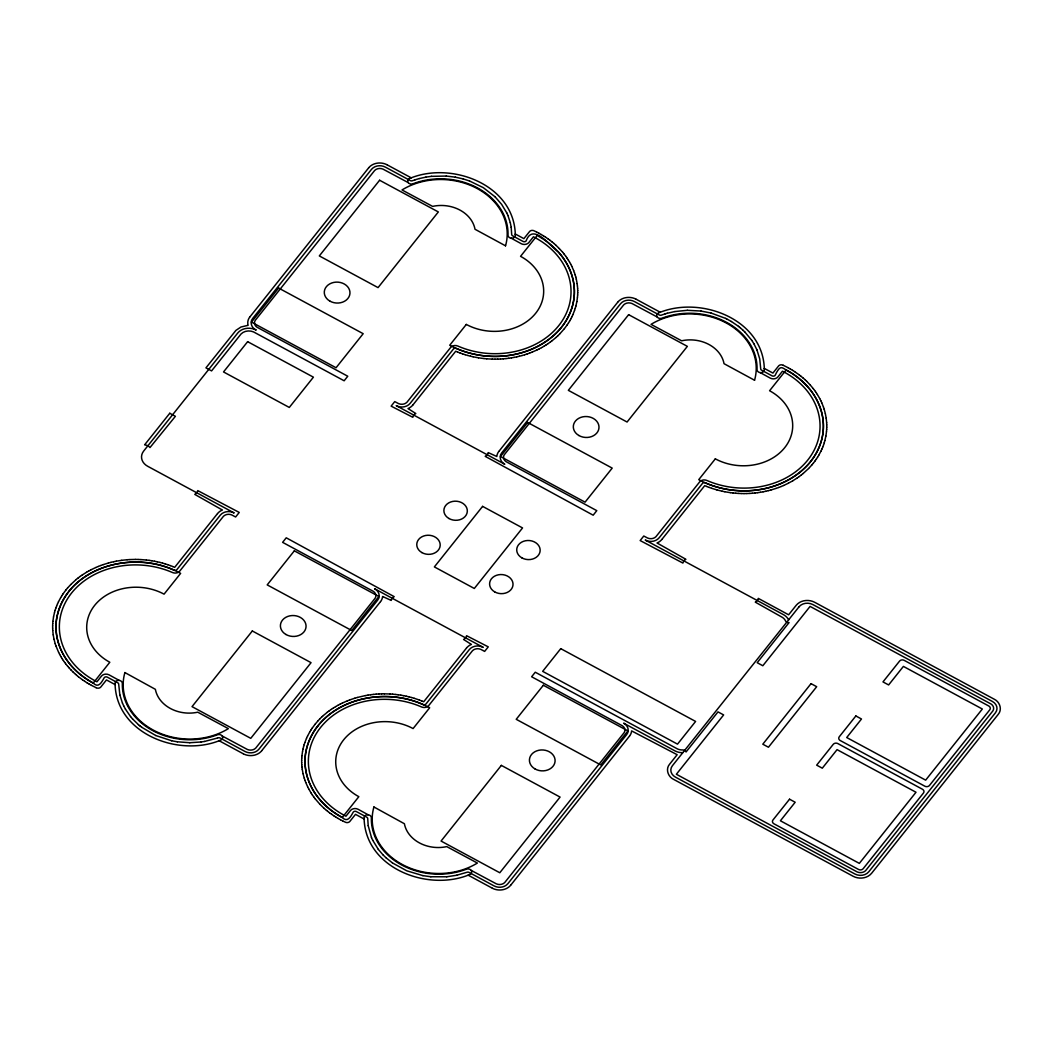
<?xml version="1.0" encoding="UTF-8"?>
<svg xmlns="http://www.w3.org/2000/svg" width="1053" height="1053" viewBox="0 0 1053 1053"><rect width="100%" height="100%" fill="white"/><g stroke="black" fill="none" stroke-linecap="round" stroke-linejoin="round"><path stroke-width="1.5" d="M52.65 625.798L52.729 623.666M301.671 760.213L301.75 758.081M577.636 294.919L577.715 292.787M826.671 429.334L826.75 427.202M52.742 623.547L52.9 621.428M301.763 757.963L301.935 755.843M577.465 297.157L577.636 295.037M826.5 431.572L826.658 429.453M52.913 621.309L53.519 616.966M301.935 755.725L302.54 751.381M577.452 297.275L576.86 301.619M826.487 431.691L825.881 436.034M53.532 616.847L54.493 612.543M302.566 751.263L302.988 749.157M576.833 301.737L575.886 306.041M825.855 436.153L824.907 440.457M303.014 749.038L303.514 746.959M54.519 612.425L55.111 610.358M303.54 746.84L304.133 744.774M575.267 308.226L575.859 306.16M824.288 442.642L824.881 440.575M55.138 610.253L55.809 608.2M304.159 744.668L304.83 742.615M574.556 310.385L575.228 308.332M823.591 444.8L824.262 442.747M55.848 608.081L56.599 606.054M304.87 742.497L306.502 738.35M574.517 310.503L572.885 314.65M822.788 446.946L823.551 444.919M56.651 605.949L57.481 603.935M821.919 449.065L822.748 447.051M57.533 603.83L58.441 601.842M306.555 738.245L307.476 736.258M571.924 316.742L572.845 314.755M820.945 451.158L821.866 449.17M58.494 601.737L60.626 597.749M307.529 736.152L309.648 732.164M570.884 318.809L571.871 316.848M820.892 451.263L818.773 455.251M569.752 320.836L570.818 318.914M60.679 597.643L61.837 595.748M309.714 732.059L310.859 730.163M568.541 322.837L569.686 320.941M817.562 457.252L818.707 455.357M61.903 595.643L63.127 593.774M567.238 324.811L568.475 322.942M310.925 730.058L312.149 728.189M816.272 459.226L817.497 457.357M249.785 317.045L249.337 317.677A5.581 4.554 2.8 0 0 249.14 317.993L248.784 318.638A5.581 4.554 2.8 0 0 248.626 318.967L248.337 319.638A5.581 4.554 2.8 0 0 248.218 319.98L248.021 320.678A5.581 4.554 2.8 0 0 247.942 321.033L247.837 321.744A5.581 4.554 2.8 0 0 247.797 322.1L247.771 322.81A5.581 4.554 2.8 0 0 247.784 323.166L247.837 323.876A5.581 4.554 2.8 0 0 247.889 324.232L248.034 324.943A5.581 4.554 2.8 0 0 248.126 325.298L240.953 327.022L235.938 330.366L205.94 367.866L211.574 370.906L241.098 333.933A10.043 8.187 2.8 0 1 253.549 331.919L344.147 380.778L347.766 376.237L257.011 327.22A6.7 5.462 2.8 0 1 255.208 320.415L374.684 170.454A6.7 5.462 2.8 0 1 382.976 169.112L408.209 182.603M63.193 593.681L65.944 589.956M567.172 324.903L564.421 328.628M380.581 601.539L381.028 600.908A5.581 4.554 2.8 0 0 381.225 600.592L381.594 599.947A5.581 4.554 2.8 0 0 381.752 599.618L382.028 598.946A5.581 4.554 2.8 0 0 382.147 598.604L382.344 597.907A5.581 4.554 2.8 0 0 382.423 597.551L382.542 596.854A5.581 4.554 2.8 0 0 382.568 596.485L391.216 600.421A7.266 5.923 2.8 0 1 394.217 596.656L286.232 537.807L282.612 542.348L373.354 591.365A6.7 5.462 2.8 0 1 375.171 598.17L255.695 748.13A6.7 5.462 2.8 0 1 247.389 749.473L222.17 735.981M498.819 451.461L498.372 452.092A5.581 4.554 2.8 0 0 498.161 452.408L497.806 453.053A5.581 4.554 2.8 0 0 497.648 453.382L497.371 454.054A5.581 4.554 2.8 0 0 497.253 454.396L497.055 455.093A5.581 4.554 2.8 0 0 496.977 455.449L496.858 456.146A5.581 4.554 2.8 0 0 496.832 456.515L488.184 452.579A7.266 5.923 2.8 0 1 485.183 456.344L593.168 515.193L596.788 510.652L506.045 461.635A6.7 5.462 2.8 0 1 504.229 454.83L623.705 304.87A6.7 5.462 2.8 0 1 632.011 303.527L657.23 317.019M312.228 728.097L314.979 724.372M814.89 461.148L816.193 459.319M629.602 735.955L630.049 735.323A5.581 4.554 2.8 0 0 630.26 735.007L630.615 734.362A5.581 4.554 2.8 0 0 630.773 734.033L631.05 733.362A5.581 4.554 2.8 0 0 631.168 733.02L631.366 732.322A5.581 4.554 2.8 0 0 631.445 731.967L631.563 731.256A5.581 4.554 2.8 0 0 631.603 730.9L677.158 754.711L669.59 764.215C665.312 769.072 668.063 776.864 673.63 779.378L853.114 876.254C858.998 879.426 867.251 878.571 871.621 873.266L998.231 714.355C1002.456 709.538 999.81 701.811 994.322 699.258L814.706 602.303C808.822 599.131 800.57 599.986 796.2 605.304L788.631 614.794L758.265 598.367A7.266 5.923 2.8 0 1 755.264 602.132L782.379 617.374A10.043 8.187 2.8 0 1 785.367 620.572L785.472 620.809A3.356 2.738 2.8 0 0 789.052 622.599L757.186 662.692L762.82 665.746L810.086 606.41L991.11 704.049A6.7 5.462 2.8 0 1 992.913 710.854L865.605 870.647A6.7 5.462 2.8 0 1 857.3 871.989L676.368 774.258L723.635 714.921L717.988 711.881L686.043 751.987A3.356 2.738 2.8 0 0 682.594 749.933L682.291 749.947A10.043 8.187 2.8 0 1 677.54 748.973L535.253 672.222L531.633 676.763L622.376 725.78A6.7 5.462 2.8 0 1 624.192 732.585L504.716 882.546A6.7 5.462 2.8 0 1 496.411 883.888L471.191 870.397M813.442 463.044L814.825 461.253M249.903 316.9L368.642 167.861M217.431 513.68L174.68 567.343L172.876 566.593M412.947 404.905L455.699 351.241L457.502 351.992M498.925 451.316L617.663 302.277M261.723 750.723L380.462 601.684M466.453 648.095L423.701 701.759L421.898 701.008M661.968 539.32L704.72 485.657L706.524 486.407M510.758 885.139L629.497 736.1M66.023 589.864L67.471 588.114M564.342 328.72L559.63 334.051M315.058 724.28L318.098 720.713M811.916 464.886L813.364 463.136M368.774 167.717L369.287 167.124A5.581 4.554 2.8 0 1 369.564 166.848L370.143 166.321A5.581 4.554 2.8 0 1 370.445 166.058L371.077 165.584A5.581 4.554 2.8 0 1 371.419 165.36L372.117 164.939A5.581 4.554 2.8 0 1 372.472 164.729L373.21 164.373A5.581 4.554 2.8 0 1 373.591 164.202L374.381 163.899A5.581 4.554 2.8 0 1 374.789 163.755L375.605 163.518A5.581 4.554 2.8 0 1 376.026 163.412L376.869 163.241A5.581 4.554 2.8 0 1 377.29 163.176L378.159 163.07A5.581 4.554 2.8 0 1 378.593 163.031L379.462 163.004A5.581 4.554 2.8 0 1 379.909 163.004L380.778 163.044A5.581 4.554 2.8 0 1 381.225 163.07L382.094 163.176A5.581 4.554 2.8 0 1 382.515 163.254L383.371 163.426A5.581 4.554 2.8 0 1 383.792 163.531L384.621 163.768A5.581 4.554 2.8 0 1 385.029 163.913L385.832 164.215A5.581 4.554 2.8 0 1 386.227 164.386L387.004 164.768M67.563 588.008L70.748 584.547M217.55 513.535L218.076 512.943A5.581 4.554 2.8 0 1 218.34 512.666L218.919 512.14A5.581 4.554 2.8 0 1 219.221 511.89L219.866 511.403A5.581 4.554 2.8 0 1 220.195 511.179L220.893 510.758A5.581 4.554 2.8 0 1 221.248 510.56L221.999 510.192A5.581 4.554 2.8 0 1 222.38 510.021L194.752 494.37A7.266 5.923 2.8 0 0 197.753 490.606L239.242 512.442L235.622 516.984L231.765 514.943A6.7 5.462 2.8 0 0 223.46 516.286L179.681 571.174A5.581 4.554 2.8 0 1 172.6 572.569A8.082 6.581 2.8 0 1 172.231 572.411A77.632 63.272 2.8 0 0 69.656 595.577A77.632 63.272 2.8 0 0 95.033 680.791L96.929 681.791L101.536 676.026A5.581 4.554 2.8 0 1 109.012 674.815L119.134 680.37M412.829 405.05L412.302 405.642A5.581 4.554 2.8 0 1 412.026 405.918L411.447 406.445A5.581 4.554 2.8 0 1 411.144 406.695L410.512 407.182A5.581 4.554 2.8 0 1 410.17 407.406L409.485 407.827A5.581 4.554 2.8 0 1 409.117 408.024L408.38 408.393A5.581 4.554 2.8 0 1 407.998 408.564L415.817 413.526A7.266 5.923 2.8 0 0 412.815 417.291L391.137 406.142L394.743 401.601L398.613 403.641A6.7 5.462 2.8 0 0 406.906 402.299L450.697 347.411A5.581 4.554 2.8 0 1 457.765 346.016A8.082 6.581 2.8 0 1 458.134 346.174A77.632 63.272 2.8 0 0 560.722 323.008A77.632 63.272 2.8 0 0 535.332 237.794L533.437 236.793L528.843 242.559A5.581 4.554 2.8 0 1 521.367 243.769L511.231 238.215M617.795 302.132L618.322 301.54A5.581 4.554 2.8 0 1 618.585 301.263L619.164 300.737A5.581 4.554 2.8 0 1 619.467 300.474L620.112 300A5.581 4.554 2.8 0 1 620.441 299.776L621.138 299.355A5.581 4.554 2.8 0 1 621.494 299.144L622.244 298.789A5.581 4.554 2.8 0 1 622.626 298.618L623.402 298.315A5.581 4.554 2.8 0 1 623.81 298.17L624.626 297.933A5.581 4.554 2.8 0 1 625.048 297.828L625.89 297.657A5.581 4.554 2.8 0 1 626.324 297.591L627.18 297.486A5.581 4.554 2.8 0 1 627.614 297.446L628.496 297.42A5.581 4.554 2.8 0 1 628.931 297.42L629.812 297.459A5.581 4.554 2.8 0 1 630.247 297.486L631.116 297.591A5.581 4.554 2.8 0 1 631.55 297.67L632.392 297.841A5.581 4.554 2.8 0 1 632.814 297.946L633.656 298.183A5.581 4.554 2.8 0 1 634.064 298.328L634.854 298.631A5.581 4.554 2.8 0 1 635.249 298.802L636.025 299.184M261.605 750.868L261.078 751.46A5.581 4.554 2.8 0 1 260.802 751.737L260.236 752.263A5.581 4.554 2.8 0 1 259.933 752.526L259.288 753A5.581 4.554 2.8 0 1 258.959 753.224L258.261 753.645A5.581 4.554 2.8 0 1 257.906 753.856L257.156 754.211A5.581 4.554 2.8 0 1 256.774 754.382L255.984 754.685A5.581 4.554 2.8 0 1 255.589 754.83L254.773 755.067A5.581 4.554 2.8 0 1 254.352 755.172L253.51 755.343A5.581 4.554 2.8 0 1 253.075 755.409L252.22 755.514A5.581 4.554 2.8 0 1 251.772 755.554L250.904 755.58A5.581 4.554 2.8 0 1 250.469 755.58L249.587 755.541A5.581 4.554 2.8 0 1 249.153 755.514L248.284 755.409A5.581 4.554 2.8 0 1 247.85 755.33L246.994 755.159A5.581 4.554 2.8 0 1 246.573 755.054L245.744 754.817A5.581 4.554 2.8 0 1 245.336 754.672L244.533 754.369A5.581 4.554 2.8 0 1 244.151 754.198L243.361 753.816M466.571 647.95L467.098 647.358A5.581 4.554 2.8 0 1 467.374 647.082L467.953 646.555A5.581 4.554 2.8 0 1 468.256 646.305L468.888 645.818A5.581 4.554 2.8 0 1 469.217 645.594L469.914 645.173A5.581 4.554 2.8 0 1 470.283 644.976L471.02 644.607A5.581 4.554 2.8 0 1 471.402 644.436L463.583 639.474A7.266 5.923 2.8 0 0 466.584 635.709L488.263 646.858L484.643 651.399L480.787 649.359A6.7 5.462 2.8 0 0 472.494 650.701L428.703 705.589A5.581 4.554 2.8 0 1 421.621 706.984A8.082 6.581 2.8 0 1 421.253 706.826A77.632 63.272 2.8 0 0 318.677 729.992A77.632 63.272 2.8 0 0 344.055 815.206L345.963 816.207L350.557 810.441A5.581 4.554 2.8 0 1 358.033 809.23L368.155 814.785M661.85 539.465L661.323 540.057A5.581 4.554 2.8 0 1 661.047 540.334L660.468 540.86A5.581 4.554 2.8 0 1 660.165 541.11L659.533 541.597A5.581 4.554 2.8 0 1 659.204 541.821L658.507 542.242A5.581 4.554 2.8 0 1 658.138 542.44L657.401 542.808A5.581 4.554 2.8 0 1 657.019 542.979L685.898 559.301A7.266 5.923 2.8 0 0 682.897 563.065L640.158 540.558L643.778 536.016L647.634 538.057A6.7 5.462 2.8 0 0 655.927 536.714L699.718 481.826A5.581 4.554 2.8 0 1 706.8 480.431A8.082 6.581 2.8 0 1 707.168 480.589A77.632 63.272 2.8 0 0 809.744 457.423A77.632 63.272 2.8 0 0 784.367 372.209L782.458 371.209L777.956 376.869A5.581 4.554 2.8 0 1 770.388 378.185L760.266 372.63M811.837 464.992L808.651 468.453M510.626 885.283L510.1 885.876A5.581 4.554 2.8 0 1 509.836 886.152L509.257 886.679A5.581 4.554 2.8 0 1 508.954 886.942L508.309 887.416A5.581 4.554 2.8 0 1 507.98 887.64L507.283 888.061A5.581 4.554 2.8 0 1 506.927 888.271L506.177 888.627A5.581 4.554 2.8 0 1 505.795 888.798L505.019 889.101A5.581 4.554 2.8 0 1 504.611 889.245L503.795 889.482A5.581 4.554 2.8 0 1 503.373 889.588L502.531 889.759A5.581 4.554 2.8 0 1 502.097 889.824L501.241 889.93A5.581 4.554 2.8 0 1 500.807 889.969L499.925 889.996A5.581 4.554 2.8 0 1 499.491 889.996L498.609 889.956A5.581 4.554 2.8 0 1 498.174 889.93L497.306 889.824A5.581 4.554 2.8 0 1 496.871 889.746L496.029 889.574A5.581 4.554 2.8 0 1 495.608 889.469L494.765 889.232A5.581 4.554 2.8 0 1 494.357 889.087L493.567 888.785A5.581 4.554 2.8 0 1 493.173 888.614L492.396 888.232M318.19 720.621L319.77 718.949M70.841 584.454L76.185 579.545M557.879 335.762L559.538 334.143M319.862 718.857L321.52 717.238M808.559 468.546L803.215 473.455M556.076 337.421L557.787 335.854M321.613 717.146L323.324 715.579M555.971 337.513L552.246 340.606M323.429 715.487L327.154 712.394M76.277 579.453L78.119 577.979M801.267 475.021L803.11 473.547M78.225 577.9L80.133 576.465M550.245 342.12L552.141 340.685M327.259 712.315L329.155 710.88M799.266 476.535L801.162 475.1M80.239 576.386L82.2 575.017M548.165 343.568L550.127 342.199M329.26 710.801L331.221 709.432M797.2 477.983L799.161 476.614M82.318 574.938L86.517 572.279M546.046 344.976L548.06 343.647M331.34 709.353L333.353 708.024M797.082 478.062L792.883 480.721M543.861 346.305L545.928 345.042M333.472 707.958L335.538 706.695M86.622 572.2L88.755 570.989M541.624 347.595L543.743 346.384M335.657 706.616L337.776 705.405M792.764 480.8L788.355 483.222M88.873 570.923L91.032 569.778M539.333 348.806L541.505 347.661M337.895 705.339L340.066 704.194M91.163 569.712L95.757 567.528M537.004 349.965L539.215 348.872M340.185 704.128L342.396 703.035M788.236 483.288L783.643 485.472M536.872 350.03L532.186 352.084M342.528 702.97L347.214 700.916M95.889 567.475L98.192 566.501M781.208 486.499L783.511 485.525M529.712 353.045L532.055 352.136M98.324 566.448L100.654 565.54M778.733 487.46L781.076 486.552M347.345 700.864L349.688 699.955M217.431 738.061L217.958 737.877A2.238 1.816 2.8 0 1 220.103 738.021L244.98 751.46C249.416 753.856 255.616 753.211 258.906 749.21L377.645 600.171C380.857 596.524 378.804 590.654 374.605 588.759L483.195 647.371C478.786 644.976 472.6 645.607 469.296 649.583L425.978 703.957A2.238 1.816 2.8 0 1 423.056 704.536C380.673 684.779 316.519 701.746 305.87 751.75C303.001 767.045 307.437 783.142 316.611 795.541C320.849 801.346 326.022 806.453 331.748 810.771C335.078 813.258 338.579 815.496 342.238 817.47C347.424 822.775 350.412 817.26 353.281 812.074A2.238 1.816 2.8 0 1 356.362 811.573L366.707 817.154A2.238 1.816 2.8 0 1 367.734 818.721L368.208 825.697M527.211 353.94L529.58 353.097M100.785 565.487L103.168 564.645M776.232 488.355L778.601 487.513M349.82 699.903L354.743 698.231M217.418 738.061L204.493 741.457M415.027 179.813L412.421 180.721A2.238 1.816 2.8 0 1 410.275 180.563L385.385 167.124C380.975 164.742 374.789 165.374 371.498 169.349L252.72 318.414C249.35 322.244 251.785 328.312 256.208 330.063A13.399 10.925 2.8 0 0 237.702 333.064L143.642 451.105A13.399 10.925 2.8 0 0 147.696 466.282L234.161 512.956C229.751 510.573 223.578 511.192 220.274 515.167L176.957 569.541A2.238 1.816 2.8 0 1 174.021 570.121C131.296 549.811 65.299 568.133 56.507 619.48C54.374 634.13 58.85 649.306 67.589 661.126C71.828 666.931 76.987 672.038 82.726 676.355C86.043 678.843 89.558 681.08 93.217 683.055C98.403 688.359 101.391 682.844 104.26 677.658A2.238 1.816 2.8 0 1 107.34 677.158L117.686 682.739A2.238 1.816 2.8 0 1 118.713 684.305L119.858 694.98M524.657 354.769L527.066 353.979M103.299 564.605L108.288 563.065M776.1 488.395L771.112 489.935M415.04 179.813L419.291 178.562M665.114 313.899L661.442 315.123A2.238 1.816 2.8 0 1 659.296 314.979L634.406 301.54C629.997 299.157 623.81 299.789 620.52 303.764L501.754 452.829C498.517 456.502 500.596 462.346 504.782 464.241L396.204 405.629C400.627 408.024 406.84 407.379 410.13 403.378L453.422 349.043A2.238 1.816 2.8 0 1 456.344 348.464C489.092 362.759 531.12 358.073 556.958 332.34C568.436 320.889 575.425 304.659 574.28 288.325C573.464 274.82 567.383 261.973 558.353 251.996C550.416 246.389 532.844 222.209 526.118 240.926A2.238 1.816 2.8 0 1 523.025 241.427L512.693 235.846A2.238 1.816 2.8 0 1 511.666 234.279L511.192 227.303M665.127 313.886L667.247 313.267M522.077 355.519L524.526 354.808M354.874 698.192L357.309 697.481M667.26 313.267L674.907 311.543M519.471 356.204L521.946 355.559M108.433 563.026L110.894 562.381M768.493 490.619L770.967 489.974M357.454 697.441L365.22 695.625M419.318 178.562L425.873 177.128M516.839 356.822L519.34 356.243M111.039 562.341L113.54 561.762M765.86 491.238L768.361 490.659M456.831 875.214L466.979 872.279A2.238 1.816 2.8 0 1 469.125 872.437L494.015 885.876C498.438 888.271 504.65 887.626 507.928 883.612L626.667 734.586C629.878 730.94 627.838 725.056 623.639 723.174L674.868 750.828A13.399 10.925 2.8 0 0 682.357 752.684L682.818 752.658M456.818 875.227L446.788 876.78M514.167 357.375L516.694 356.862M113.671 561.723L116.199 561.21M763.201 491.79L765.715 491.277M511.495 357.849L514.035 357.401M116.343 561.183L121.582 560.341M760.516 492.264L763.056 491.817M365.365 695.599L367.905 695.151M425.899 177.128L431.48 176.338M674.92 311.543L687.319 310.306M204.479 741.457L201.136 741.983M508.783 358.244L511.35 357.875M757.805 492.659L760.371 492.277M368.05 695.125L370.617 694.756M201.123 741.983L189.79 742.72M506.059 358.573L508.638 358.27M121.727 560.314L127.044 559.748M755.093 492.988L757.66 492.686M370.761 694.73L373.328 694.427M431.493 176.338L446.288 176.062M503.334 358.836L505.914 358.586M752.355 493.252L754.948 493.001M373.473 694.414L376.066 694.164M446.762 876.78L430.835 876.754M500.583 359.02L503.189 358.849M749.618 493.436L752.211 493.265M127.189 559.735L129.782 559.564M376.211 694.151L378.804 693.98M497.832 359.126L500.438 359.02M746.853 493.541L749.46 493.436M129.927 559.564L135.297 559.419M378.962 693.98L381.568 693.874M687.333 310.306L700.982 311.043M495.081 359.165L497.687 359.126M744.102 493.581L746.709 493.541M381.712 693.874L384.319 693.835M189.777 742.72L177.286 741.786M492.317 359.126L494.936 359.165M741.338 493.541L743.958 493.581M135.442 559.419L138.048 559.459M384.463 693.835L389.834 693.993M492.172 359.112L486.815 358.823M738.587 493.423L741.194 493.528M138.193 559.472L140.812 559.577M735.836 493.238L738.443 493.423M140.957 559.577L146.314 560.025M389.979 693.993L392.585 694.177M446.301 176.062L455.33 177.154M484.064 358.56L486.67 358.81M733.085 492.975L735.692 493.225M392.73 694.19L395.336 694.44M430.822 876.754L422.937 875.635M483.919 358.546L478.602 357.836M730.348 492.646L732.941 492.962M146.459 560.038L149.039 560.354M395.48 694.453L398.073 694.769M701.008 311.056L711.012 313.031M730.203 492.633L724.925 491.764M149.184 560.367L151.764 560.749M398.218 694.783L400.798 695.164M177.273 741.786L171.692 740.772M478.457 357.809L473.205 356.809M151.908 560.775L154.475 561.236M400.93 695.191L403.496 695.651M455.357 177.167L463.07 178.905M422.924 875.635L406.8 870.818L392.493 862.96M722.24 491.224L724.78 491.738M154.62 561.262L157.16 561.775M403.641 695.678L406.182 696.191M171.678 740.759L155.739 735.52M470.546 356.19L473.073 356.77M722.095 491.185L716.922 489.908M157.305 561.815L159.832 562.394M406.326 696.23L408.854 696.81M467.901 355.493L470.401 356.151M159.964 562.434L162.478 563.092M408.998 696.849L411.499 697.507M711.025 313.031L725.662 318.414M463.096 178.905L469.493 180.971M465.281 354.743L467.756 355.453M716.79 489.869L711.723 488.329M162.61 563.131L165.084 563.842M411.631 697.547L414.105 698.257M462.701 353.913L465.15 354.69M165.229 563.895L167.677 564.671M414.25 698.31L419.252 699.982M460.148 353.018L462.57 353.861M709.169 487.421L711.591 488.276M167.809 564.724L170.217 565.579M469.506 180.971L483.314 187.671L494.989 196.74M457.634 352.044L460.016 352.966M706.655 486.46L709.038 487.381M170.362 565.619L172.745 566.54M419.384 700.034L421.766 700.956M783.182 365.246L782.84 365.101A3.356 2.738 2.8 0 0 778.641 365.904L772.928 373.065L764.32 368.418M96.218 687.754L96.613 687.912A3.356 2.738 2.8 0 0 100.759 687.096L106.471 679.935L115.08 684.582M155.726 735.507L141.747 727.294M536.543 231.989L533.818 230.686A3.356 2.738 2.8 0 0 529.62 231.489L523.894 238.649L515.299 234.003M783.3 365.312L787.92 367.629M96.086 687.688L91.479 685.371M342.857 821.011L345.634 822.327A3.356 2.738 2.8 0 0 349.78 821.511L355.493 814.351L364.101 818.997M725.675 318.427L726.636 318.901M726.662 318.914L731.414 321.52M536.675 232.055L538.886 233.213M340.501 819.787L342.725 820.945M387.188 164.86L411.289 177.865M636.223 299.276L660.31 312.28M219.09 740.72L243.177 753.724M468.111 875.135L492.199 888.14M788.039 367.694L790.211 368.905M539.018 233.279L541.189 234.503M338.21 818.497L340.382 819.721M89.176 684.095L91.361 685.306M790.329 368.984L792.461 370.248M541.308 234.569L543.44 235.833M335.96 817.167L338.092 818.431M86.938 682.752L89.057 684.016M731.44 321.534L738.495 326.351M792.58 370.327L794.66 371.656M543.559 235.911L545.625 237.241M333.762 815.759L335.841 817.089M84.74 681.344L86.82 682.673M794.765 371.735L798.872 374.618M545.744 237.32L547.771 238.702M331.629 814.298L333.656 815.68M82.608 679.883L84.622 681.265M392.479 862.947L385.924 857.682M547.876 238.781L549.85 240.202M329.55 812.798L331.511 814.219M82.489 679.817L78.501 676.816M141.734 727.281L140.075 725.991M798.977 374.71L800.885 376.184M549.956 240.295L551.864 241.769M327.536 811.231L329.444 812.705M738.508 326.364L739.324 327.009M739.338 327.009L740.141 327.667M140.062 725.991L138.456 724.661M800.991 376.276L802.847 377.803M551.969 241.861L553.825 243.388M325.574 809.612L327.43 811.139M76.553 675.197L78.396 676.724M740.141 327.68L743.26 330.431M138.443 724.648L132.533 718.896M802.952 377.895L804.742 379.475M553.931 243.48L555.721 245.059M323.679 807.941L325.469 809.52M74.658 673.525L76.448 675.105M385.911 857.682L382.963 854.799M804.834 379.567L806.572 381.199M555.813 245.152L559.301 248.547M323.587 807.848L320.099 804.453M72.828 671.801L74.552 673.433M743.273 330.445L744.747 331.879M495.002 196.74L501.649 204.387L506.717 212.811M806.664 381.291L810.007 384.766M71.078 670.037L72.736 671.709M744.761 331.892L751.829 340.435M382.95 854.799L378.343 849.416M559.393 248.64L562.592 252.207M320.007 804.36L315.255 798.911M69.393 668.234L70.985 669.945M132.533 718.883L130.559 716.58M810.099 384.858L813.166 388.504M67.774 666.378L69.301 668.142M562.684 252.299L564.132 254.089M66.234 664.496L67.695 666.286M130.546 716.566L125.478 709.222M813.245 388.61L814.627 390.439M564.211 254.194L565.606 256.024M313.794 796.976L315.176 798.806M64.773 662.561L66.155 664.39M378.33 849.402L372.67 840.189M814.706 390.545L816.009 392.414M565.672 256.129L566.988 257.998M312.412 795.002L313.715 796.871M63.391 660.586L64.694 662.455M751.829 340.448L753.922 343.778M816.088 392.519L817.325 394.414M567.054 258.103L568.291 259.999M311.096 793.001L312.333 794.897M62.074 658.586L63.312 660.481M817.391 394.52L819.695 398.508M568.357 260.104L569.528 262.026M311.03 792.896L308.726 788.908M60.85 656.559L62.009 658.48M753.922 343.791L756.936 349.872M125.465 709.209L123.649 705.773M569.581 262.144L570.673 264.092M59.705 654.492L60.784 656.44M819.747 398.626L820.761 400.601M570.726 264.211L571.74 266.185M307.66 786.815L308.674 788.789M58.639 652.399L59.639 654.374M506.73 212.824L507.915 215.457M372.67 840.176L371.485 837.543M123.649 705.76L122.464 703.128M820.813 400.719L821.735 402.72M788.605 619.888L788.434 619.533A13.399 10.925 2.8 0 0 783.393 614.623L645.226 540.044C649.648 542.44 655.861 541.795 659.152 537.793L702.443 483.459A2.238 1.816 2.8 0 1 705.378 482.879C738.114 497.174 780.141 492.488 805.993 466.755C817.457 455.304 824.446 439.075 823.301 422.74C822.485 409.235 816.404 396.376 807.375 386.412C802.478 380.989 796.752 376.316 790.553 372.459C782.05 368.629 781.129 362.719 775.14 375.342A2.238 1.816 2.8 0 1 772.06 375.842L761.714 370.261A2.238 1.816 2.8 0 1 760.687 368.695L759.74 358.941L756.936 349.886M571.792 266.304L573.609 270.45M307.608 786.696L305.791 782.55M58.586 652.281L55.954 645.963M821.788 402.838L823.446 407.037M507.915 215.47L510.297 222.683M371.485 837.53L368.208 825.71M122.451 703.114L119.858 694.993M573.648 270.568L574.411 272.622M304.975 780.378L305.739 782.432M823.485 407.142L824.17 409.222M574.451 272.727L575.135 274.807M304.264 778.193L304.936 780.273M55.23 643.778L55.914 645.858M824.196 409.327L825.341 413.632M575.175 274.912L575.767 277.005M304.225 778.088L303.08 773.784M55.204 643.673L54.058 639.368M575.807 277.123L576.32 279.216M510.297 222.696L511.192 227.29M825.368 413.75L826.171 418.094M576.346 279.335L577.149 283.678M303.053 773.665L302.25 769.322M54.019 639.25L53.229 634.906M826.184 418.212L826.644 422.582M577.162 283.797L577.426 285.929M301.974 767.071L302.237 769.203M53.203 634.788L52.755 630.418M577.439 286.047L577.61 288.167M301.777 764.833L301.961 766.953M826.644 422.701L826.737 424.833M577.623 288.285L577.715 290.417M301.684 762.583L301.777 764.715M52.663 628.167L52.755 630.299M826.737 424.951L826.75 427.084M577.715 290.536L577.728 292.668M301.671 760.332L301.684 762.464M52.65 625.916L52.65 628.049M115.08 684.174C116.422 734.086 179.115 757.647 220.617 740.154A3.633 2.962 2.8 0 0 222.341 736.244A3.633 2.962 2.8 0 0 217.497 734.757A66.194 53.953 2.8 0 1 122.345 683.41A3.633 2.962 2.8 0 0 118.778 680.343A3.633 2.962 2.8 0 0 115.093 683.2L115.08 684.174M364.101 818.589C365.444 868.501 428.137 892.062 469.651 874.569A3.633 2.962 2.8 0 0 471.362 870.66A3.633 2.962 2.8 0 0 466.518 869.173A66.194 53.953 2.8 0 1 371.367 817.826A3.633 2.962 2.8 0 0 367.8 814.759A3.633 2.962 2.8 0 0 364.127 817.615L364.101 818.589M515.299 234.358L515.272 235.385A3.633 2.962 2.8 0 1 511.587 238.241A3.633 2.962 2.8 0 1 508.02 235.174A66.194 53.953 2.8 0 0 412.868 183.814A3.633 2.962 2.8 0 1 408.037 182.34A3.633 2.962 2.8 0 1 409.749 178.431C451.25 160.951 513.903 184.472 515.299 234.358M764.32 368.774L764.294 369.8A3.633 2.962 2.8 0 1 760.621 372.657A3.633 2.962 2.8 0 1 757.041 369.59A66.194 53.953 2.8 0 0 661.889 318.23A3.633 2.962 2.8 0 1 657.059 316.756A3.633 2.962 2.8 0 1 658.77 312.846C700.271 295.366 762.925 318.888 764.32 368.774M124.899 672.564L124.846 672.762A65.339 53.255 2.8 0 0 153.212 730.058A65.339 53.255 2.8 0 0 228.369 728.637L197.753 712.197A33.512 27.312 2.8 0 1 155.37 689.32L124.899 672.564M505.532 245.823L475.008 229.264A33.512 27.312 2.8 0 0 432.612 206.388L402.009 189.948A65.339 53.255 2.8 0 1 477.154 188.526A65.339 53.255 2.8 0 1 505.532 245.823M373.92 806.98L373.868 807.177A65.339 53.255 2.8 0 0 402.246 864.474A65.339 53.255 2.8 0 0 477.391 863.052L446.775 846.612A33.512 27.312 2.8 0 1 404.391 823.736L373.92 806.98M754.553 380.238L724.03 363.68A33.512 27.312 2.8 0 0 681.646 340.803L651.03 324.363A65.339 53.255 2.8 0 1 726.175 322.942A65.339 53.255 2.8 0 1 754.553 380.238M169.77 413.263L144.603 444.853A7.266 5.923 2.8 0 1 149.987 447.551L175.403 416.304L169.77 413.263M278.597 288.048L251.47 322.1L336.052 367.747L363.18 333.696L278.597 288.048M247.639 341.672L223.526 371.946L289.299 407.445L313.412 377.171L247.639 341.672M379.606 180.247L319.322 255.918L378.053 287.614L438.338 211.943L379.606 180.247M68.814 591.417L68.8 591.444A80.976 66.01 2.8 0 0 93.23 683.068L109.802 662.258A50.268 40.975 2.8 0 1 94.652 605.383A50.268 40.975 2.8 0 1 164.071 594.155L180.642 573.345A80.976 66.01 2.8 0 0 68.814 591.431M466.308 324.429L449.723 345.239A80.976 66.01 2.8 0 0 561.565 327.154A80.976 66.01 2.8 0 0 537.148 235.517L520.564 256.327A50.268 40.975 2.8 0 1 535.727 313.202A50.268 40.975 2.8 0 1 466.308 324.429M294.327 550.837L267.199 584.889L351.768 630.536L378.896 596.485L294.327 550.837M252.325 630.971L192.028 706.642L250.759 738.337L311.056 662.666L252.325 630.971M527.632 422.464L500.491 456.515L585.073 502.163L612.201 468.111L527.632 422.464M628.628 314.663L568.344 390.334L627.075 422.029L687.359 346.358L628.628 314.663M482.603 506.375L434.376 566.909L474.311 588.469L522.551 527.935L482.603 506.375M317.848 725.833L317.822 725.859A80.976 66.01 2.8 0 0 342.251 817.483L358.836 796.673A50.268 40.975 2.8 0 1 343.673 739.798A50.268 40.975 2.8 0 1 413.092 728.571L429.677 707.761A80.976 66.01 2.8 0 0 317.835 725.846M560.749 648.648L542.664 671.353L677.513 744.142L695.599 721.437L560.749 648.648M715.329 458.845L698.744 479.655A80.976 66.01 2.8 0 0 810.586 461.569A80.976 66.01 2.8 0 0 786.17 369.932L769.585 390.742A50.268 40.975 2.8 0 1 784.748 447.617A50.268 40.975 2.8 0 1 715.329 458.845M543.348 685.253L516.22 719.304L600.789 764.952L627.93 730.9L543.348 685.253M501.346 765.386L441.062 841.057L499.793 872.753L560.078 797.082L501.346 765.386M799.016 606.818L672.406 765.728A10.056 8.2 2.8 0 0 675.434 777.114L854.918 873.99A10.056 8.2 2.8 0 0 868.804 871.739L995.414 712.828A10.056 8.2 2.8 0 0 992.387 701.456L812.89 604.58A10.056 8.2 2.8 0 0 799.016 606.818M811.034 683.647L762.806 744.195L768.44 747.235L816.68 686.701L811.034 683.647M789.539 799.201L772.955 820.011A3.356 2.738 2.8 0 0 773.968 823.801L858.537 869.449A3.356 2.738 2.8 0 0 863.17 868.699L923.455 793.027A3.356 2.738 2.8 0 0 922.441 789.237L837.872 743.589A3.356 2.738 2.8 0 0 833.239 744.339L816.667 765.149L822.301 768.19L837.069 749.644L916.005 792.251L859.34 863.381L780.405 820.774L795.173 802.241L789.539 799.201M855.852 715.961L839.267 736.771A3.356 2.738 2.8 0 0 840.281 740.562L924.863 786.209A3.356 2.738 2.8 0 0 929.483 785.459L989.781 709.788A3.356 2.738 2.8 0 0 988.767 705.997L904.185 660.349A3.356 2.738 2.8 0 0 899.565 661.1L882.98 681.91L888.627 684.95L903.395 666.404L982.331 709.011L925.653 780.141L846.717 737.534L861.486 719.002L855.852 715.961M421.832 552.562A11.728 9.556 2.8 0 0 440.167 545.744A11.728 9.556 2.8 0 0 423.451 536.082A11.728 9.556 2.8 0 0 421.832 552.562M448.96 518.51A11.728 9.556 2.8 0 0 467.295 511.692A11.728 9.556 2.8 0 0 450.579 502.018A11.728 9.556 2.8 0 0 448.96 518.51M494.66 591.865A11.728 9.556 2.8 0 0 512.995 585.06A11.728 9.556 2.8 0 0 496.279 575.386A11.728 9.556 2.8 0 0 494.66 591.865M521.788 557.814A11.728 9.556 2.8 0 0 540.123 551.009A11.728 9.556 2.8 0 0 523.407 541.334A11.728 9.556 2.8 0 0 521.788 557.814M329.852 301.092A12.847 10.464 2.8 0 0 349.938 293.629A12.847 10.464 2.8 0 0 331.616 283.033A12.847 10.464 2.8 0 0 329.852 301.092M578.874 435.508A12.847 10.464 2.8 0 0 598.96 428.044A12.847 10.464 2.8 0 0 580.651 417.449A12.847 10.464 2.8 0 0 578.874 435.508M285.955 634.498A12.847 10.464 2.8 0 0 306.028 627.035A12.847 10.464 2.8 0 0 287.719 616.453A12.847 10.464 2.8 0 0 285.955 634.498M534.977 768.914A12.847 10.464 2.8 0 0 555.063 761.451A12.847 10.464 2.8 0 0 536.74 750.868A12.847 10.464 2.8 0 0 534.977 768.914"/></g></svg>
